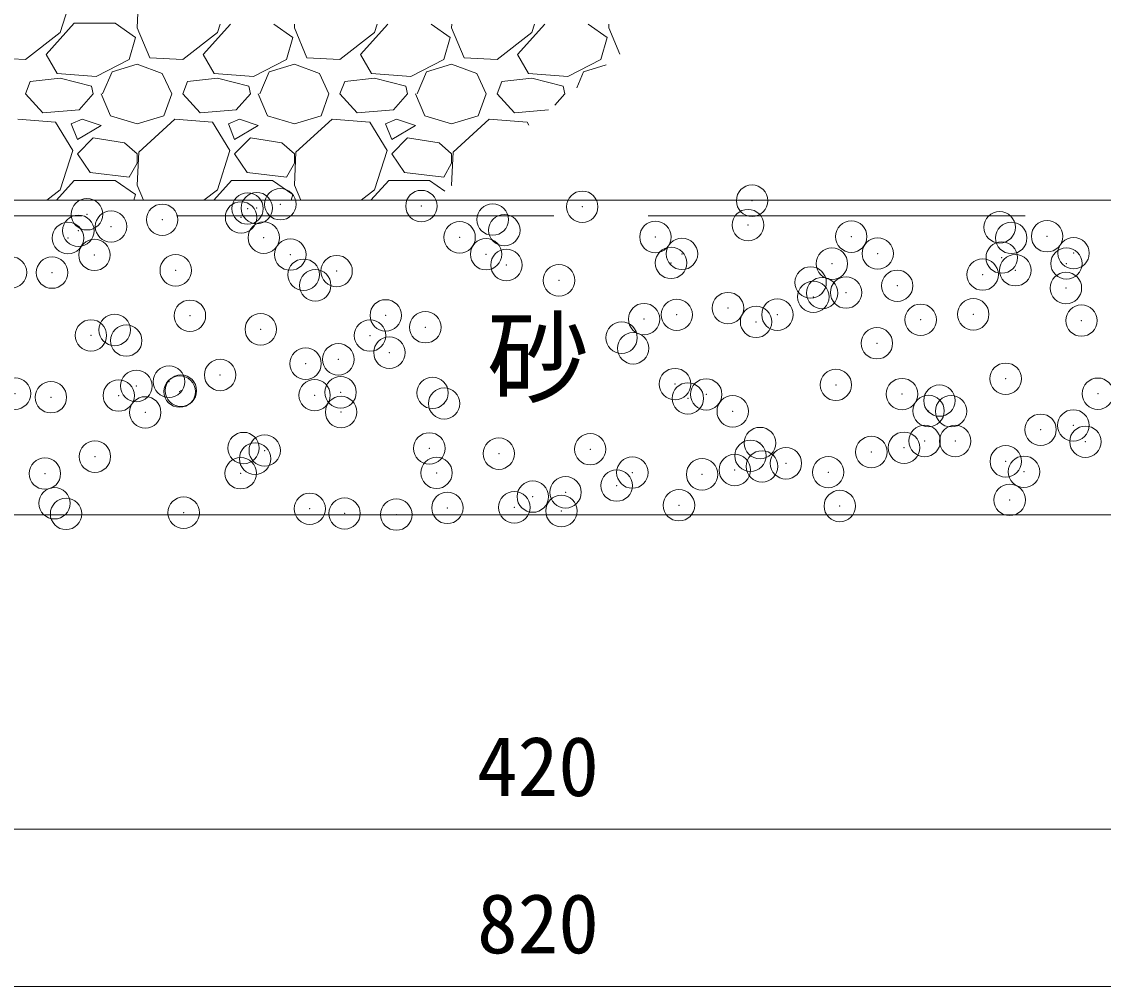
# Model space of a CAD drawing. Units: millimetres at full size, sheet at 1:20; details may follow other scales. Extents: x 0 to 23340, y -4498 to 8520.
# Drawn here: x 913.2 to 1257.3, y 866.2 to 1173 of the extents above; entities that cross this region are included whole.
import ezdxf
from ezdxf.enums import TextEntityAlignment as Align

# ---------------------------------------------------------------- set-up
doc = ezdxf.new("R2010")
doc.units = ezdxf.units.MM
doc.header["$LTSCALE"] = 20
doc.header["$PDMODE"] = 32
doc.header["$PDSIZE"] = 10
doc.linetypes.add('DASHED', pattern=[7.5, 6, -1.5])
for name, color, linetype, lineweight in [('KIJUN', 5, 'Continuous', 5), ('SUNPO', 3, 'Continuous', 13), ('TITLE', 7, 'Continuous', 13), ('ﾊｯﾁﾝｸﾞ', 7, 'Continuous', 5)]:
    doc.layers.add(name, color=color, linetype=linetype, lineweight=lineweight)
doc.styles.add('ＭＳ ゴシック', font='')
doc.styles.get('ＭＳ ゴシック').set_extended_font_data('MS Gothic')

msp = doc.modelspace()

# ---------------------------------------------------------------- linework, layer by layer
at = {"layer": 'KIJUN', "color": 7, "linetype": 'DASHED', "lineweight": 13}
msp.add_lwpolyline([(867.48, 1621.2), (662.48, 1621.2), (662.48, 1111.2), (1492.48, 1111.2), (1492.48, 1621.2), (1287.48, 1621.2)], dxfattribs=at)
at = {"layer": 'KIJUN', "color": 7, "lineweight": 13}
for points in [[(1287.48, 1616.2), (1287.48, 1336.2), (1267.48, 1316.2), (887.48, 1316.2), (867.48, 1336.2), (867.48, 1616.2), (667.48, 1616.2), (667.48, 1116.2), (1487.48, 1116.2), (1487.48, 1616.2)], [(1487.48, 1116.2), (667.48, 1116.2), (667.48, 1016.2), (1487.48, 1016.2)]]:
    msp.add_lwpolyline(points, close=True, dxfattribs=at)
at = {"layer": 'SUNPO'}
for p, q in [((867.48, 916.2), (1287.48, 916.2)), ((667.48, 866.2), (1487.48, 866.2))]:
    msp.add_line(p, q, dxfattribs=at)
at = {"layer": 'TITLE'}
for p in [(985.12, 1113.57), (988.05, 1113.69), (995.53, 1114.94), (1040.4, 1114.35), (1091.56, 1114.11), (1145.58, 1116.05), (934.03, 1111.74), (957.95, 1109.99), (983.04, 1110.74), (1063.07, 1110.06), (931.28, 1106.48), (941.69, 1107.85), (1066.76, 1106.68), (1144.28, 1108.29), (1224.31, 1107.6), (927.98, 1104.18), (990.27, 1104.29), (1052.55, 1104.41), (1114.83, 1104.52), (1177.11, 1104.63), (1228, 1104.22), (1239.4, 1104.75), (936.42, 1098.81), (998.7, 1098.92), (1060.98, 1099.04), (1119.8, 1096.27), (1123.27, 1099.15), (1170.96, 1096.02), (1185.55, 1099.26), (1224.98, 1097.97), (1245.57, 1096.08), (1247.83, 1099.37), (909.91, 1093.23), (922.92, 1093.19), (962.26, 1093.9), (1013.43, 1093.65), (1067.44, 1095.6), (1218.9, 1092.57), (1229.31, 1093.94), (1002.95, 1092.5), (1006.64, 1089.13), (1084.16, 1090.73), (1164.19, 1090.05), (1167.87, 1086.67), (1175.47, 1086.85), (1191.73, 1088.99), (1245.4, 1088.28), (1165.06, 1085.48), (966.78, 1079.47), (1029.06, 1079.58), (1121.64, 1079.76), (1137.9, 1081.9), (1153.63, 1079.81), (1215.91, 1079.92), (1041.66, 1075.82), (1111.23, 1078.39), (1146.84, 1077.52), (1199.19, 1078.18), (1250.35, 1077.94), (935.29, 1073.2), (942.83, 1074.95), (989.31, 1075.15), (1024.04, 1073.18), (1104.06, 1072.49), (946.51, 1071.57), (1107.75, 1069.12), (1185.27, 1070.73), (1013.97, 1065.59), (1030.23, 1067.73), (1003.56, 1064.22), (960.13, 1058.5), (976.39, 1060.64), (1226.24, 1059.43), (911.17, 1054.7), (949.72, 1057.13), (963.52, 1055.36), (963.91, 1055.63), (1014.69, 1055.12), (1043.94, 1054.94), (1121.06, 1057.73), (1172.22, 1057.49), (922.56, 1053.55), (944.14, 1054.1), (1006.42, 1054.21), (1047.63, 1051.56), (1125.15, 1053.17), (1130.98, 1054.44), (1193.27, 1054.55), (1205.18, 1052.48), (1255.55, 1054.67), (952.57, 1048.73), (1014.85, 1048.84), (1139.42, 1049.07), (1201.7, 1049.18), (1208.87, 1049.11), (1247.75, 1044.58), (1237.34, 1043.21), (1148.1, 1038.98), (1193.91, 1037.49), (1200.45, 1039.65), (1210.17, 1039.63), (1251.61, 1039.4), (936.55, 1034.67), (983.82, 1037.39), (990.57, 1036.61), (1042.92, 1037.28), (1065.03, 1035.62), (1094.08, 1037.03), (1145.06, 1034.93), (1183.5, 1036.12), (987.51, 1034.01), (1148.74, 1031.55), (1156.34, 1032.55), (1226.27, 1033.16), (920.65, 1029.27), (982.93, 1029.38), (1045.21, 1029.5), (1107.5, 1029.61), (1129.67, 1029.03), (1140.08, 1030.41), (1169.78, 1029.72), (1232.06, 1029.84), (1102.5, 1025.46), (1075.83, 1021.95), (1086.24, 1023.32), (1227.5, 1020.9), (923.7, 1019.83), (1004.91, 1018.07), (1048.67, 1018.37), (1069.96, 1018.53), (1084.93, 1017.38), (1122.32, 1019.2), (1173.48, 1018.95), (927.38, 1016.46), (964.78, 1016.83), (1015.95, 1016.58), (1032.41, 1016.23)]:
    msp.add_point(p, dxfattribs=at)
at = {"layer": 'ﾊｯﾁﾝｸﾞ'}
for p, q in [((925.5, 1169.5), (929.5, 1182)), ((950.5, 1181.5), (950, 1171)), ((921, 1162.5), (930, 1172.5)), ((930, 1172.5), (943, 1172.5)), ((943, 1172.5), (949.5, 1168)), ((950, 1171), (954, 1161.5)), ((971, 1162.5), (979.7, 1172.17)), ((975.5, 1169.5), (976.35, 1172.17)), ((993.48, 1172.17), (999.5, 1168)), ((1000.06, 1172.17), (1000, 1171)), ((1000, 1171), (1004, 1161.5)), ((1021, 1162.5), (1029.7, 1172.17)), ((1025.5, 1169.5), (1026.35, 1172.17)), ((1043.48, 1172.17), (1049.5, 1168)), ((1050.06, 1172.17), (1050, 1171)), ((1050, 1171), (1054, 1161.5)), ((1071, 1162.5), (1079.7, 1172.17)), ((1075.5, 1169.5), (1076.35, 1172.17)), ((1093.48, 1172.17), (1099.5, 1168)), ((1100.06, 1172.17), (1100, 1171)), ((1100, 1171), (1103.51, 1162.66)), ((914.5, 1161), (925.5, 1169.5)), ((949.5, 1168), (947.5, 1161)), ((964.5, 1161), (975.5, 1169.5)), ((999.5, 1168), (997.5, 1161)), ((1014.5, 1161), (1025.5, 1169.5)), ((1049.5, 1168), (1047.5, 1161)), ((1064.5, 1161), (1075.5, 1169.5)), ((1099.5, 1168), (1097.5, 1161)), ((904, 1161.5), (914.5, 1161)), ((924.5, 1156.5), (921, 1162.5)), ((947.5, 1161), (937, 1155.5)), ((942, 1157), (950, 1159.5)), ((950, 1159.5), (958, 1156.5)), ((954, 1161.5), (964.5, 1161)), ((974.5, 1156.5), (971, 1162.5)), ((997.5, 1161), (987, 1155.5)), ((992, 1157), (1000, 1159.5)), ((1000, 1159.5), (1008, 1156.5)), ((1004, 1161.5), (1014.5, 1161)), ((1024.5, 1156.5), (1021, 1162.5)), ((1047.5, 1161), (1037, 1155.5)), ((1042, 1157), (1050, 1159.5)), ((1050, 1159.5), (1058, 1156.5)), ((1054, 1161.5), (1064.5, 1161)), ((1074.5, 1156.5), (1071, 1162.5)), ((1097.5, 1161), (1087, 1155.5)), ((937, 1155.5), (924.5, 1156.5)), ((939, 1150), (942, 1157)), ((958, 1156.5), (961, 1150)), ((987, 1155.5), (974.5, 1156.5)), ((989, 1150), (992, 1157)), ((1008, 1156.5), (1011, 1150)), ((1037, 1155.5), (1024.5, 1156.5)), ((1039, 1150), (1042, 1157)), ((1058, 1156.5), (1061, 1150)), ((1087, 1155.5), (1074.5, 1156.5)), ((1089.84, 1151.96), (1092, 1157)), ((1092, 1157), (1099.12, 1159.23)), ((914.5, 1150), (916, 1154)), ((925.5, 1155), (916, 1154)), ((935.5, 1152.5), (925.5, 1155)), ((964.5, 1150), (966, 1154)), ((975.5, 1155), (966, 1154)), ((985.5, 1152.5), (975.5, 1155)), ((1014.5, 1150), (1016, 1154)), ((1025.5, 1155), (1016, 1154)), ((1035.5, 1152.5), (1025.5, 1155)), ((1064.5, 1150), (1066, 1154)), ((1075.5, 1155), (1066, 1154)), ((1085.5, 1152.5), (1075.5, 1155)), ((920, 1144), (914.5, 1150)), ((936, 1150), (931.5, 1145)), ((936, 1150), (935.5, 1152.5)), ((938.5, 1150), (941.5, 1143)), ((958.5, 1143), (961, 1150)), ((970, 1144), (964.5, 1150)), ((986, 1150), (981.5, 1145)), ((986, 1150), (985.5, 1152.5)), ((988.5, 1150), (991.5, 1143)), ((1008.5, 1143), (1011, 1150)), ((1020, 1144), (1014.5, 1150)), ((1036, 1150), (1031.5, 1145)), ((1036, 1150), (1035.5, 1152.5)), ((1038.5, 1150), (1041.5, 1143)), ((1058.5, 1143), (1061, 1150)), ((1070, 1144), (1064.5, 1150)), ((1086, 1150), (1082.83, 1146.48)), ((1086, 1150), (1085.5, 1152.5)), ((931.5, 1145), (920, 1144)), ((941.5, 1143), (950, 1140.5)), ((950, 1140.5), (958.5, 1143)), ((981.5, 1145), (970, 1144)), ((991.5, 1143), (1000, 1140.5)), ((1000, 1140.5), (1008.5, 1143)), ((1031.5, 1145), (1020, 1144)), ((1041.5, 1143), (1050, 1140.5)), ((1050, 1140.5), (1058.5, 1143)), ((1080.87, 1144.95), (1070, 1144)), ((924, 1141), (912, 1142)), ((929.5, 1132), (924, 1141)), ((932.5, 1142), (929, 1140.5)), ((929, 1140.5), (931, 1135.5)), ((931, 1135.5), (938.5, 1140)), ((938.5, 1140), (932.5, 1142)), ((962, 1142), (950.5, 1131.5)), ((974, 1141), (962, 1142)), ((979.5, 1132), (974, 1141)), ((982.5, 1142), (979, 1140.5)), ((979, 1140.5), (981, 1135.5)), ((981, 1135.5), (988.5, 1140)), ((988.5, 1140), (982.5, 1142)), ((1012, 1142), (1000.5, 1131.5)), ((1024, 1141), (1012, 1142)), ((1029.5, 1132), (1024, 1141)), ((1032.5, 1142), (1029, 1140.5)), ((1029, 1140.5), (1031, 1135.5)), ((1031, 1135.5), (1038.5, 1140)), ((1038.5, 1140), (1032.5, 1142)), ((1062, 1142), (1050.5, 1131.5)), ((1074, 1141), (1062, 1142)), ((1074.59, 1140.03), (1074, 1141)), ((936, 1136), (931, 1131)), ((946, 1134.5), (936, 1136)), ((986, 1136), (981, 1131)), ((996, 1134.5), (986, 1136)), ((1036, 1136), (1031, 1131)), ((1046, 1134.5), (1036, 1136)), ((925.5, 1119.5), (929.5, 1132)), ((950, 1131), (946, 1134.5)), ((975.5, 1119.5), (979.5, 1132)), ((1000, 1131), (996, 1134.5)), ((1025.5, 1119.5), (1029.5, 1132)), ((1050, 1131), (1046, 1134.5)), ((931, 1131), (935, 1125)), ((950.5, 1131.5), (950, 1121)), ((950, 1128), (950, 1131)), ((981, 1131), (985, 1125)), ((1000.5, 1131.5), (1000, 1121)), ((1000, 1128), (1000, 1131)), ((1031, 1131), (1035, 1125)), ((1050.5, 1131.5), (1050, 1121)), ((1050, 1128), (1050, 1131)), ((947.5, 1123.5), (950, 1128)), ((997.5, 1123.5), (1000, 1128)), ((1047.5, 1123.5), (1050, 1128)), ((924.33, 1116.2), (930, 1122.5)), ((930, 1122.5), (943, 1122.5)), ((935, 1125), (947.5, 1123.5)), ((943, 1122.5), (949.5, 1118)), ((974.33, 1116.2), (980, 1122.5)), ((980, 1122.5), (993, 1122.5)), ((985, 1125), (997.5, 1123.5)), ((993, 1122.5), (999.5, 1118)), ((1024.33, 1116.2), (1030, 1122.5)), ((1030, 1122.5), (1043, 1122.5)), ((1035, 1125), (1047.5, 1123.5)), ((1043, 1122.5), (1047.87, 1119.13)), ((921.22, 1116.2), (925.5, 1119.5)), ((950, 1121), (952.02, 1116.2)), ((971.22, 1116.2), (975.5, 1119.5)), ((1000, 1121), (1002.02, 1116.2)), ((1021.22, 1116.2), (1025.5, 1119.5)), ((1050, 1121), (1050.07, 1120.84)), ((949.5, 1118), (948.98, 1116.2)), ((999.5, 1118), (998.98, 1116.2))]:
    msp.add_line(p, q, dxfattribs=at)

# ---------------------------------------------------------------- texts
at = {"layer": 'SUNPO', "style": 'ＭＳ ゴシック'}
for s, height, p in [('砂', 23.74, (1077.48, 1066.2)), ('420', 18.99, (1077.48, 936.2)), ('820', 18.99, (1077.48, 886.2))]:
    msp.add_text(s, height=height, dxfattribs=at).set_placement(p, align=Align.MIDDLE_CENTER)

doc.saveas('drawing.dxf')
